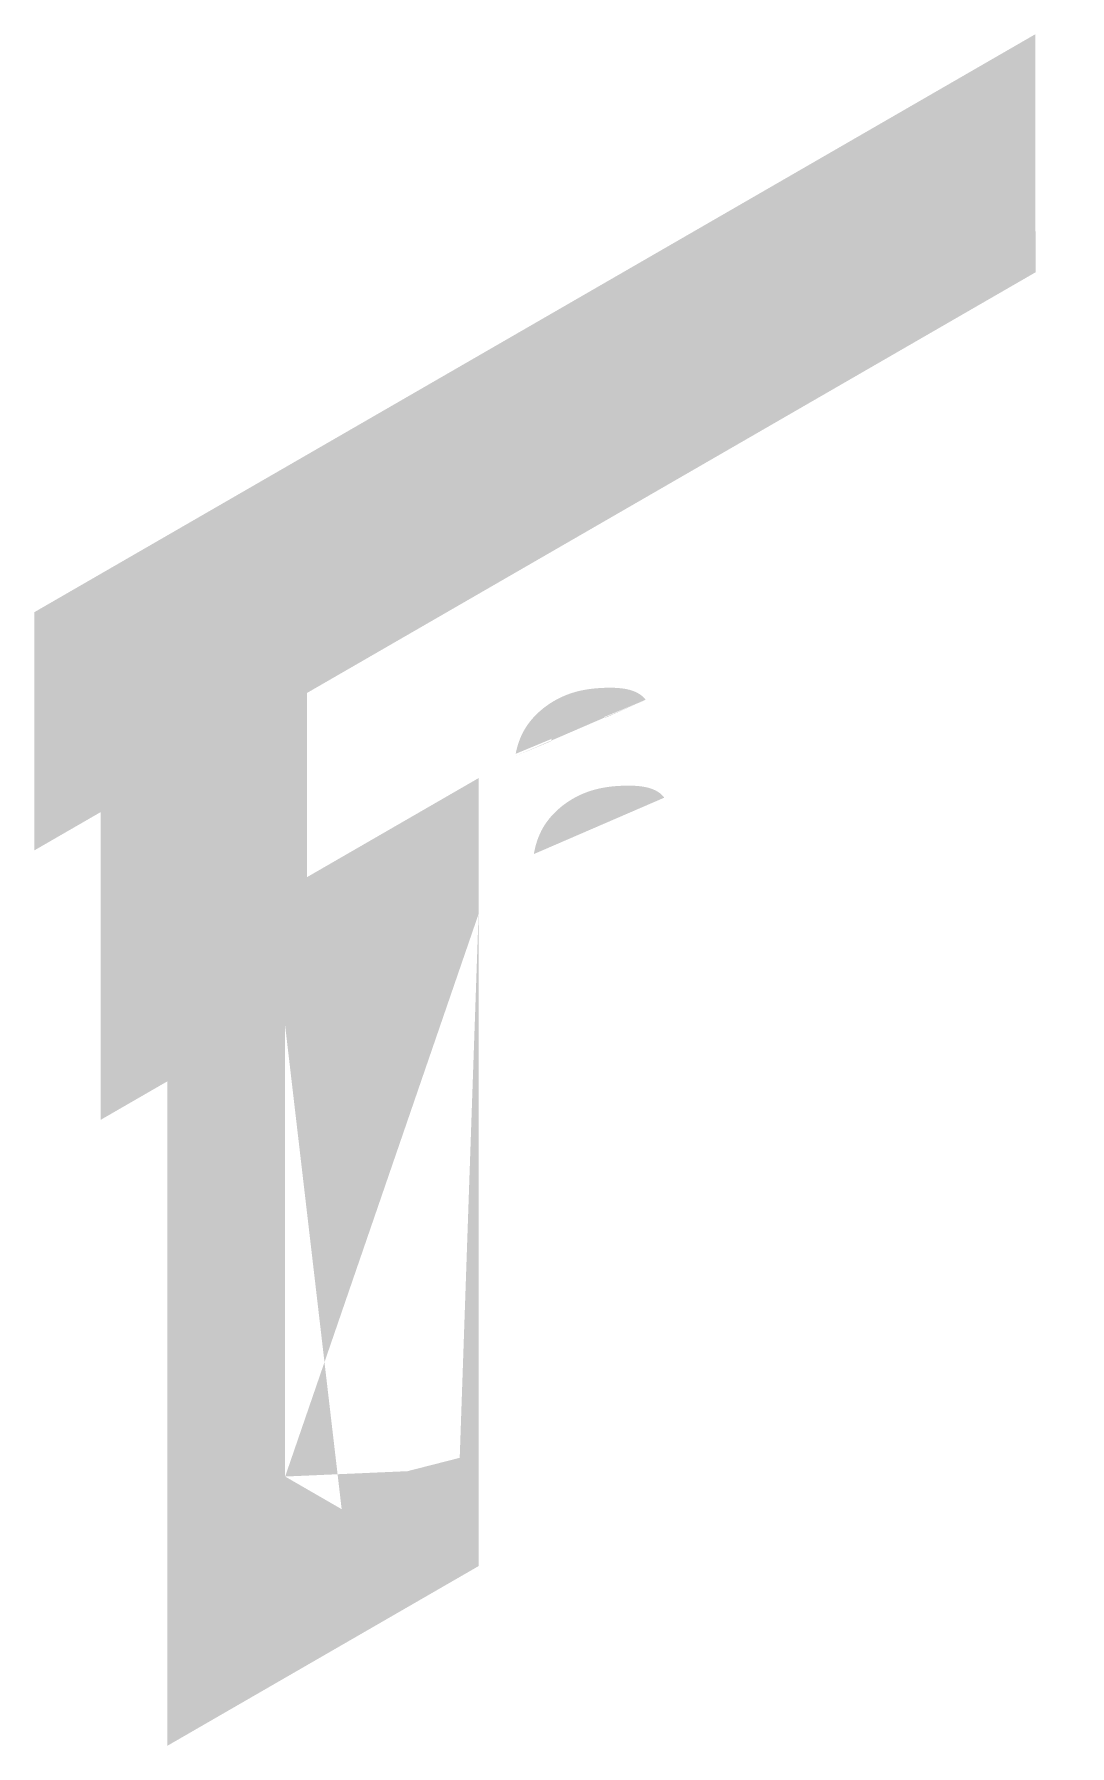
# Model space of a CAD drawing. Extents: x -64 to 51, y 0 to 66.
# Drawn here: x -26.35 to -20.85, y 41.5 to 50.59 of the extents above; entities that cross this region are included whole.
import ezdxf

# ---------------------------------------------------------------- set-up
doc = ezdxf.new("R2010")
doc.units = 0
doc.header["$LTSCALE"] = 1.5
doc.header["$MEASUREMENT"] = 0
doc.linetypes.add('CENTER', pattern=[2, 1.25, -0.25, 0.25, -0.25])
for name, color, linetype in [('DUPONT_FLASHING', 253, 'CENTER'), ('DUPONTLOGO', 242, 'CONTINUOUS'), ('TYVEK_TAPE', 130, 'CONTINUOUS')]:
    doc.layers.add(name, color=color, linetype=linetype)

msp = doc.modelspace()

# ---------------------------------------------------------------- hatches: boundary and pattern name
at = {"layer": 'DUPONT_FLASHING'}
h = msp.add_hatch(color=256, dxfattribs=at)
edge = h.paths.add_edge_path()
edge.add_line((-25.64308229982523, 45.68693644379727), (-23.99147189359418, 46.64049415643115))
edge.add_line((-23.99147189359418, 46.64049415643115), (-23.99147189359417, 45.91880631994412))
edge.add_line((-23.99147189359417, 45.91880631994412), (-25.01808229982523, 45.32609252555375))
edge.add_line((-25.01808229982523, 45.32609252555375), (-25.01808229982523, 42.93334563919869))
edge.add_line((-25.01808229982523, 42.93334563919869), (-24.71808229982524, 42.76008597822434))
edge.add_line((-24.71808229982524, 42.76008597822434), (-24.36868545140123, 42.96180905134298))
edge.add_line((-24.36868545140123, 42.96180905134298), (-24.29147189359416, 42.9171964148827))
edge.add_line((-24.29147189359416, 42.9171964148827), (-24.09145697142287, 43.03267529984407))
edge.add_line((-24.09147189359417, 43.03266668450835), (-24.09147189359417, 42.80172636104478))
edge.add_line((-24.09147189359417, 42.80172636104478), (-23.99147189359411, 42.74394811881977))
edge.add_line((-23.99147189359412, 42.74394811881977), (-23.99147189359412, 42.45790685537082))
edge.add_line((-23.99147189359412, 42.45790685537082), (-25.64308229982523, 41.5043491427369))
edge.add_line((-25.64308229982523, 41.5043491427369), (-25.64308229982523, 45.68693644379727))
h = msp.add_hatch(color=256, dxfattribs=at)
edge = h.paths.add_edge_path()
edge.add_line((-23.99147189359418, 46.64049415643115), (-23.99147189359417, 45.91880631994412))
edge.add_line((-23.99147189359417, 45.91880631994412), (-25.01808229982523, 45.32609252555375))
edge.add_line((-25.01808229982523, 45.32609252555375), (-25.01808229982523, 42.93334563919869))
edge.add_line((-25.01808229982523, 42.93334563919869), (-24.71808229982524, 42.76008597822434))
edge.add_line((-24.71808229982524, 42.76008597822434), (-24.36868545140123, 42.96180905134298))
edge.add_line((-24.36868545140123, 42.96180905134298), (-24.29147189359416, 42.9171964148827))
edge.add_line((-24.29147189359416, 42.9171964148827), (-24.09145697142287, 43.03267529984407))
edge.add_line((-24.09147189359417, 43.03266668450835), (-24.09147189359417, 42.80172636104478))
edge.add_line((-24.09147189359417, 42.80172636104478), (-23.99147189359411, 42.74394811881977))
edge.add_line((-23.99147189359412, 42.74394811881977), (-23.99147189359412, 42.45790685537082))
edge.add_line((-23.99147189359412, 42.45790685537082), (-25.64308229982523, 41.5043491427369))
edge.add_line((-25.64308229982523, 41.5043491427369), (-25.64308229982523, 45.68693644379727))
edge.add_line((-25.64308229982523, 45.68693644379727), (-23.99147189359418, 46.64049415643115))
h = msp.add_hatch(color=256, dxfattribs=at)
edge = h.paths.add_edge_path()
edge.add_line((-25.64308229982523, 45.68693644379727), (-23.99147189359418, 46.64049415643115))
edge.add_line((-23.99147189359418, 46.64049415643115), (-23.99147189359417, 45.91880631994412))
edge.add_line((-23.99147189359417, 45.91880631994412), (-25.01808229982523, 45.32609252555375))
edge.add_line((-25.01808229982523, 45.32609252555375), (-25.01808229982523, 42.93334563919869))
edge.add_line((-25.01808229982523, 42.93334563919869), (-24.71808229982524, 42.76008597822434))
edge.add_line((-24.71808229982524, 42.76008597822434), (-24.36868545140123, 42.96180905134298))
edge.add_line((-24.36868545140123, 42.96180905134298), (-24.29147189359416, 42.9171964148827))
edge.add_line((-24.29147189359416, 42.9171964148827), (-24.09145697142287, 43.03267529984407))
edge.add_line((-24.09147189359417, 43.03266668450835), (-24.09147189359417, 42.80172636104478))
edge.add_line((-24.09147189359417, 42.80172636104478), (-23.99147189359411, 42.74394811881977))
edge.add_line((-23.99147189359412, 42.74394811881977), (-23.99147189359412, 42.45790685537082))
edge.add_line((-23.99147189359412, 42.45790685537082), (-25.64308229982523, 41.5043491427369))
edge.add_line((-25.64308229982523, 41.5043491427369), (-25.64308229982523, 45.68693644379727))
h = msp.add_hatch(color=256, dxfattribs=at)
edge = h.paths.add_edge_path()
edge.add_line((-25.64308229982523, 45.68693644379727), (-23.99147189359418, 46.64049415643115))
edge.add_line((-23.99147189359412, 42.45790685537082), (-25.64308229982523, 41.5043491427369))
edge.add_line((-25.64308229982523, 41.5043491427369), (-25.64308229982523, 45.68693644379727))
edge.add_line((-23.99147189359412, 42.74394811881977), (-23.99147189359412, 42.45790685537082))
edge.add_line((-24.09147189359417, 42.80172636104478), (-23.99147189359411, 42.74394811881977))
edge.add_line((-24.09147189359417, 43.03266668450835), (-24.09147189359417, 42.80172636104478))
edge.add_line((-24.29147189359416, 42.9171964148827), (-24.09145697142287, 43.03267529984407))
edge.add_line((-24.36868545140123, 42.96180905134298), (-24.29147189359416, 42.9171964148827))
edge.add_line((-24.71808229982524, 42.76008597822434), (-24.36868545140123, 42.96180905134298))
edge.add_line((-25.01808229982523, 42.93334563919869), (-24.71808229982524, 42.76008597822434))
edge.add_line((-25.01808229982523, 45.32609252555375), (-25.01808229982523, 42.93334563919869))
edge.add_line((-23.99147189359417, 45.91880631994412), (-25.01808229982523, 45.32609252555375))
edge.add_line((-23.99147189359418, 46.64049415643115), (-23.99147189359417, 45.91880631994412))
at = {"layer": 'DUPONTLOGO'}
h = msp.add_hatch(color=182, dxfattribs=at)
edge = h.paths.add_edge_path()
edge.add_spline(control_points=[(-23.31848853320821, 46.96247727826433), (-23.34217829712873, 46.97104031922751), (-23.37129349857187, 46.97196801568034), (-23.45384834472354, 46.96030042957452), (-23.53813465368004, 46.91974022948204), (-23.58527033822856, 46.87669101382709), (-23.59991201783488, 46.85663440600589), (-23.60962611108955, 46.83492726065358)], knot_values=[0.2076687439490622, 0.2076687439490622, 0.2076687439490622, 0.2076687439490622, 0.2476315647027177, 0.2476315647027177, 0.3623169319426805, 0.3623169319426805, 0.4267697371691801, 0.4267697371691801, 0.4267697371691801, 0.4267697371691801], degree=3, periodic=0)
edge.add_line((-23.60962611108955, 46.83492726065357), (-23.79679654200259, 46.75687405302215))
edge.add_spline(control_points=[(-23.10467798061207, 47.0561015138302), (-23.11161759215913, 47.06522187845446), (-23.16111124077764, 47.11665767479472), (-23.33451592358498, 47.1271103099445), (-23.55663484676019, 47.09167259843088), (-23.73965127663925, 46.94922524790204), (-23.78597330558906, 46.81368156624895), (-23.79455909442003, 46.76929258951829)], knot_values=[0.1953868727215317, 0.1953868727215317, 0.1953868727215317, 0.1953868727215317, 0.2331037272821067, 0.4332974302056508, 0.6411983289952469, 0.9281811223988887, 1.062296836913998, 1.062296836913998, 1.062296836913998, 1.062296836913998], degree=3, periodic=0)
edge.add_line((-23.10467798061472, 47.05610151383368), (-23.31611497638086, 46.96158636868699))
h = msp.add_hatch(color=182, dxfattribs=at)
edge = h.paths.add_edge_path()
edge.add_spline(control_points=[(-23.21952587189138, 46.44296814933612), (-23.24321563581189, 46.45153119029931), (-23.27233083725504, 46.45245888675213), (-23.3548856834067, 46.44079130064631), (-23.43917199236321, 46.40023110055384), (-23.48630767691173, 46.35718188489889), (-23.50094935651805, 46.33712527707768), (-23.51066344977271, 46.31541813172537)], knot_values=[0.2076687439490622, 0.2076687439490622, 0.2076687439490622, 0.2076687439490622, 0.2476315647027177, 0.2476315647027177, 0.3623169319426805, 0.3623169319426805, 0.4267697371691801, 0.4267697371691801, 0.4267697371691801, 0.4267697371691801], degree=3, periodic=0)
edge.add_line((-23.51066344977271, 46.31541813172537), (-23.69783388068575, 46.23736492409395))
edge.add_spline(control_points=[(-23.00571531929523, 46.53659238490199), (-23.0126549308423, 46.54571274952625), (-23.0621485794608, 46.59714854586652), (-23.23555326226815, 46.60760118101629), (-23.45767218544335, 46.57216346950267), (-23.64068861532242, 46.42971611897383), (-23.68701064427222, 46.29417243732074), (-23.69559643310319, 46.24978346059008)], knot_values=[0.1953868727215317, 0.1953868727215317, 0.1953868727215317, 0.1953868727215317, 0.2331037272821067, 0.4332974302056508, 0.6411983289952469, 0.9281811223988887, 1.062296836913998, 1.062296836913998, 1.062296836913998, 1.062296836913998], degree=3, periodic=0)
edge.add_line((-23.00571531929789, 46.53659238490548), (-23.21715231506402, 46.44207723975879))
h = msp.add_hatch(color=182, dxfattribs=at)
edge = h.paths.add_edge_path()
edge.add_spline(control_points=[(-23.00571531929523, 46.53659238490199), (-23.0126549308423, 46.54571274952625), (-23.0621485794608, 46.59714854586652), (-23.23555326226815, 46.60760118101629), (-23.45767218544335, 46.57216346950267), (-23.64068861532242, 46.42971611897383), (-23.68701064427222, 46.29417243732074), (-23.69559643310319, 46.24978346059008)], knot_values=[0.1953868727215317, 0.1953868727215317, 0.1953868727215317, 0.1953868727215317, 0.2331037272821067, 0.4332974302056508, 0.6411983289952469, 0.9281811223988887, 1.062296836913998, 1.062296836913998, 1.062296836913998, 1.062296836913998], degree=3, periodic=0)
edge.add_line((-23.00571531929789, 46.53659238490548), (-23.21715231506402, 46.44207723975879))
edge.add_spline(control_points=[(-23.21952587189138, 46.44296814933612), (-23.24321563581189, 46.45153119029931), (-23.27233083725504, 46.45245888675213), (-23.3548856834067, 46.44079130064631), (-23.43917199236321, 46.40023110055384), (-23.48630767691173, 46.35718188489889), (-23.50094935651805, 46.33712527707768), (-23.51066344977271, 46.31541813172537)], knot_values=[0.2076687439490622, 0.2076687439490622, 0.2076687439490622, 0.2076687439490622, 0.2476315647027177, 0.2476315647027177, 0.3623169319426805, 0.3623169319426805, 0.4267697371691801, 0.4267697371691801, 0.4267697371691801, 0.4267697371691801], degree=3, periodic=0)
edge.add_line((-23.51066344977271, 46.31541813172537), (-23.69783388068575, 46.23736492409395))
edge.add_line((-23.69559643310319, 46.24978346059008), (-23.69783388068575, 46.23736492409395))
at = {"layer": 'TYVEK_TAPE', "linetype": 'CONTINUOUS'}
h = msp.add_hatch(color=256, dxfattribs=at)
edge = h.paths.add_edge_path()
edge.add_line((-26.3499963705143, 47.520839384081), (-21.03607778398143, 50.58883171046748))
edge.add_line((-26.3499963705143, 47.520839384081), (-26.3499963705143, 46.25645584012646))
edge.add_line((-20.85325667112529, 49.42999998523403), (-26.3499963705143, 46.25645584012646))
edge.add_line((-21.03607778398143, 50.58883171046747), (-21.03498261934437, 49.32508046011099))
h = msp.add_hatch(color=256, dxfattribs=at)
edge = h.paths.add_edge_path()
edge.add_line((-24.90294968309263, 47.09190863463932), (-25.99793795228425, 46.45971686266205))
edge.add_line((-25.99793795228425, 46.45971686266205), (-25.99793795228425, 44.82626396283005))
edge.add_line((-25.99793795228425, 44.82626396283005), (-24.90294968309263, 45.45845573480733))
edge.add_line((-24.90294968309263, 45.45845573480733), (-24.90294968309263, 47.08970259440014))

doc.saveas('drawing.dxf')
